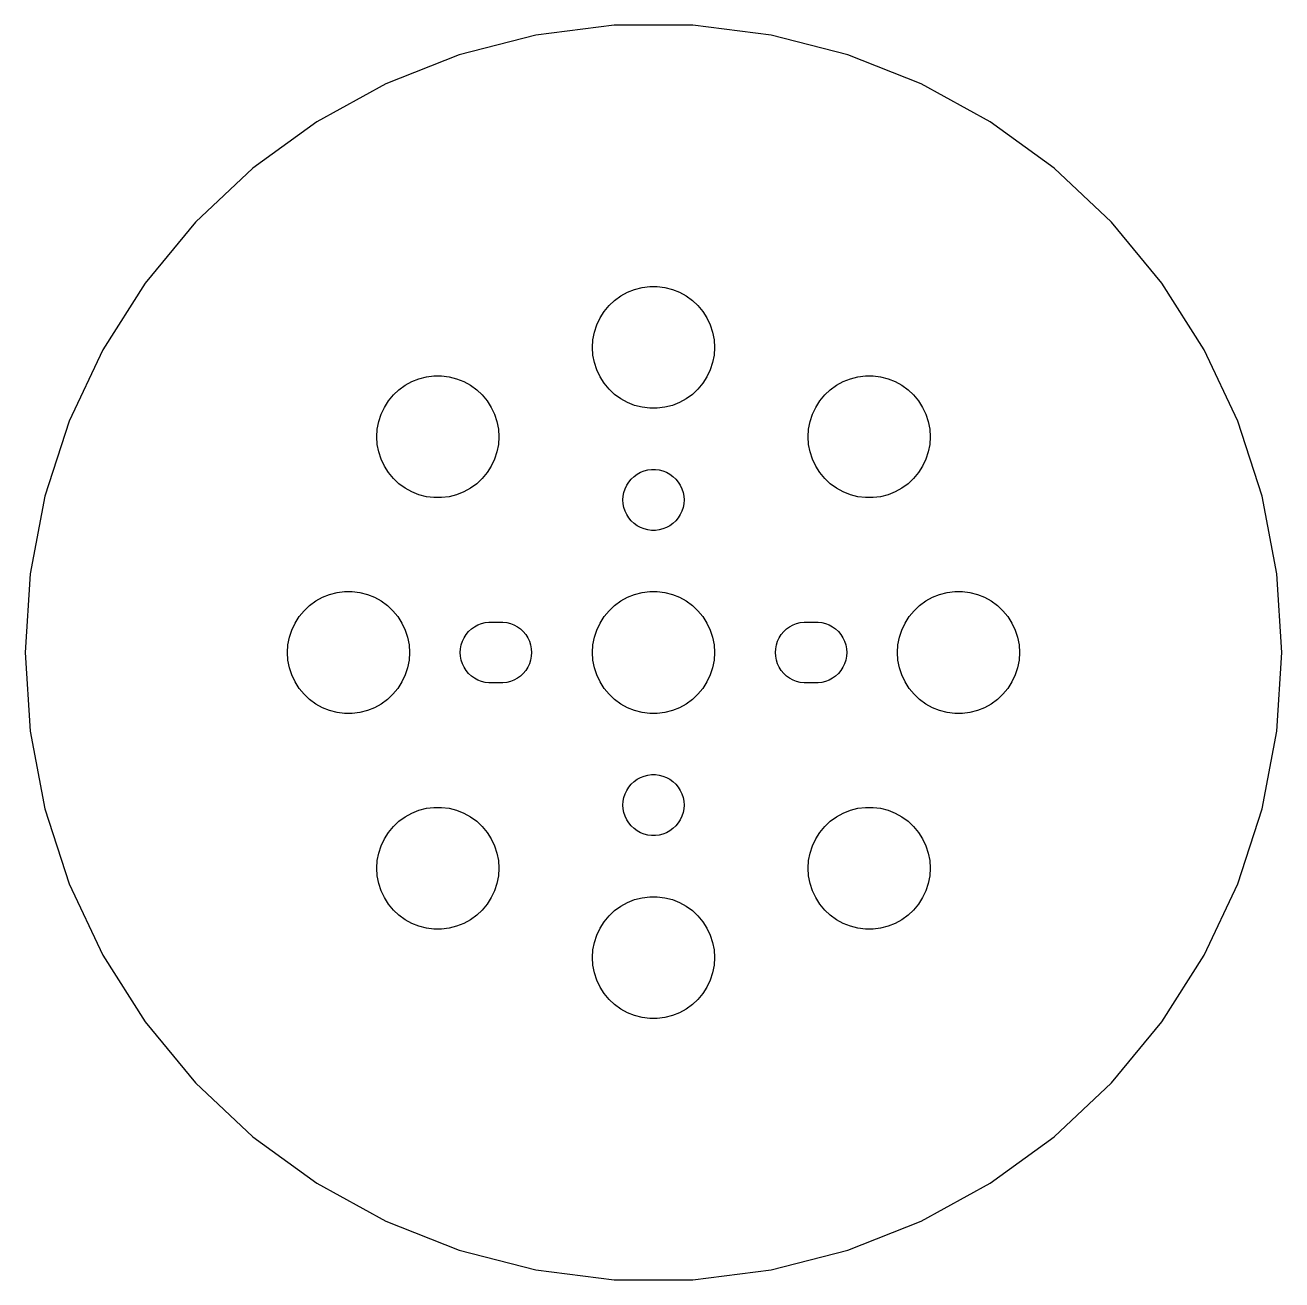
# Model space of a CAD drawing. Header units: metres. Extents: x -31 to 31, y -31 to 141.
# Drawn here: x -30.9 to 30.9, y -30.8 to 30.8 of the extents above; entities that cross this region are included whole.
import ezdxf

# ---------------------------------------------------------------- set-up
doc = ezdxf.new("R2010")
doc.units = ezdxf.units.M

msp = doc.modelspace()

# ---------------------------------------------------------------- linework, layer by layer
for p, q in [((-5.79041, 30.3544), (-9.54918, 29.3894)), ((-1.94034, 30.8408), (-5.79041, 30.3544)), ((1.94034, 30.8408), (-1.94034, 30.8408)), ((5.79041, 30.3544), (1.94034, 30.8408)), ((9.54918, 29.3894), (5.79041, 30.3544)), ((-9.54918, 29.3894), (-13.1573, 27.9608)), ((13.1573, 27.9608), (9.54918, 29.3894)), ((-13.1573, 27.9608), (-16.558, 26.0912)), ((16.558, 26.0912), (13.1573, 27.9608)), ((-16.558, 26.0912), (-19.6975, 23.8102)), ((19.6975, 23.8102), (16.558, 26.0912)), ((-19.6975, 23.8102), (-22.5264, 21.1537)), ((22.5264, 21.1537), (19.6975, 23.8102)), ((-22.5264, 21.1537), (-25.0001, 18.1636)), ((25.0001, 18.1636), (22.5264, 21.1537)), ((-25.0001, 18.1636), (-27.0795, 14.8871)), ((-0.927048, 17.8532), (-0.562134, 17.9469)), ((-0.562134, 17.9469), (-0.18837, 17.9941)), ((-0.18837, 17.9941), (0.18837, 17.9941)), ((0.18837, 17.9941), (0.562134, 17.9469)), ((0.562134, 17.9469), (0.927048, 17.8532)), ((27.0795, 14.8871), (25.0001, 18.1636)), ((-2.1869, 17.0536), (-1.91226, 17.3115)), ((-1.91226, 17.3115), (-1.60747, 17.533)), ((-1.60747, 17.533), (-1.27733, 17.7145)), ((-1.27733, 17.7145), (-0.927048, 17.8532)), ((0.927048, 17.8532), (1.27733, 17.7145)), ((1.27733, 17.7145), (1.60747, 17.533)), ((1.60747, 17.533), (1.91226, 17.3115)), ((1.91226, 17.3115), (2.1869, 17.0536)), ((-2.62891, 16.4453), (-2.42705, 16.7634)), ((-2.42705, 16.7634), (-2.1869, 17.0536)), ((2.1869, 17.0536), (2.42705, 16.7634)), ((2.42705, 16.7634), (2.62891, 16.4453)), ((-2.90575, 15.7461), (-2.78932, 16.1044)), ((-2.78932, 16.1044), (-2.62891, 16.4453)), ((2.62891, 16.4453), (2.78932, 16.1044)), ((2.78932, 16.1044), (2.90575, 15.7461)), ((-2.97633, 15.376), (-2.90575, 15.7461)), ((2.90575, 15.7461), (2.97633, 15.376)), ((-27.0795, 14.8871), (-28.7318, 11.3757)), ((-3, 15), (-2.97633, 15.376)), ((-2.97633, 14.624), (-3, 15)), ((2.97633, 15.376), (3, 15)), ((3, 15), (2.97633, 14.624)), ((28.7318, 11.3757), (27.0795, 14.8871)), ((-2.90575, 14.2539), (-2.97633, 14.624)), ((-2.78932, 13.8956), (-2.90575, 14.2539)), ((2.90575, 14.2539), (2.78932, 13.8956)), ((2.97633, 14.624), (2.90575, 14.2539)), ((-11.1691, 13.5538), (-10.7954, 13.6011)), ((-10.7954, 13.6011), (-10.4186, 13.6011)), ((-10.4186, 13.6011), (-10.0448, 13.5538)), ((-2.62891, 13.5547), (-2.78932, 13.8956)), ((2.78932, 13.8956), (2.62891, 13.5547)), ((10.0448, 13.5538), (10.4186, 13.6011)), ((10.4186, 13.6011), (10.7954, 13.6011)), ((10.7954, 13.6011), (11.1691, 13.5538)), ((-12.5193, 12.9185), (-12.2145, 13.14)), ((-12.2145, 13.14), (-11.8843, 13.3215)), ((-11.8843, 13.3215), (-11.534, 13.4602)), ((-11.534, 13.4602), (-11.1691, 13.5538)), ((-10.0448, 13.5538), (-9.67995, 13.4602)), ((-9.67995, 13.4602), (-9.32965, 13.3215)), ((-9.32965, 13.3215), (-8.99951, 13.14)), ((-8.99951, 13.14), (-8.69472, 12.9185)), ((-2.42705, 13.2366), (-2.62891, 13.5547)), ((-2.1869, 12.9464), (-2.42705, 13.2366)), ((2.42705, 13.2366), (2.1869, 12.9464)), ((2.62891, 13.5547), (2.42705, 13.2366)), ((8.69472, 12.9185), (8.99951, 13.14)), ((8.99951, 13.14), (9.32965, 13.3215)), ((9.32965, 13.3215), (9.67995, 13.4602)), ((9.67995, 13.4602), (10.0448, 13.5538)), ((11.1691, 13.5538), (11.534, 13.4602)), ((11.534, 13.4602), (11.8843, 13.3215)), ((11.8843, 13.3215), (12.2145, 13.14)), ((12.2145, 13.14), (12.5193, 12.9185)), ((-13.2359, 12.0522), (-13.034, 12.3703)), ((-13.034, 12.3703), (-12.7939, 12.6606)), ((-12.7939, 12.6606), (-12.5193, 12.9185)), ((-8.69472, 12.9185), (-8.42009, 12.6606)), ((-8.42009, 12.6606), (-8.17995, 12.3703)), ((-8.17995, 12.3703), (-7.97807, 12.0522)), ((-1.91226, 12.6884), (-2.1869, 12.9464)), ((-1.60747, 12.467), (-1.91226, 12.6884)), ((-1.27733, 12.2855), (-1.60747, 12.467)), ((1.60747, 12.467), (1.27733, 12.2855)), ((1.91226, 12.6884), (1.60747, 12.467)), ((2.1869, 12.9464), (1.91226, 12.6884)), ((7.97807, 12.0522), (8.17995, 12.3703)), ((8.17995, 12.3703), (8.42009, 12.6606)), ((8.42009, 12.6606), (8.69472, 12.9185)), ((12.5193, 12.9185), (12.7939, 12.6606)), ((12.7939, 12.6606), (13.034, 12.3703)), ((13.034, 12.3703), (13.2359, 12.0522)), ((-13.3963, 11.7114), (-13.2359, 12.0522)), ((-7.97807, 12.0522), (-7.81766, 11.7114)), ((-0.927048, 12.1468), (-1.27733, 12.2855)), ((-0.562134, 12.0531), (-0.927048, 12.1468)), ((-0.18837, 12.0059), (-0.562134, 12.0531)), ((0.18837, 12.0059), (-0.18837, 12.0059)), ((0.562134, 12.0531), (0.18837, 12.0059)), ((0.927048, 12.1468), (0.562134, 12.0531)), ((1.27733, 12.2855), (0.927048, 12.1468)), ((7.81766, 11.7114), (7.97807, 12.0522)), ((13.2359, 12.0522), (13.3963, 11.7114)), ((-28.7318, 11.3757), (-29.931, 7.68495)), ((-13.5833, 10.983), (-13.5127, 11.3531)), ((-13.5127, 11.3531), (-13.3963, 11.7114)), ((-7.81766, 11.7114), (-7.70125, 11.3531)), ((-7.70125, 11.3531), (-7.63065, 10.983)), ((7.63065, 10.983), (7.70125, 11.3531)), ((7.70125, 11.3531), (7.81766, 11.7114)), ((13.3963, 11.7114), (13.5127, 11.3531)), ((13.5127, 11.3531), (13.5833, 10.983)), ((29.931, 7.68495), (28.7318, 11.3757)), ((-13.607, 10.607), (-13.5833, 10.983)), ((-13.5833, 10.231), (-13.607, 10.607)), ((-7.63065, 10.983), (-7.60699, 10.607)), ((-7.60699, 10.607), (-7.63065, 10.231)), ((7.60699, 10.607), (7.63065, 10.983)), ((7.63065, 10.231), (7.60699, 10.607)), ((13.5833, 10.983), (13.607, 10.607)), ((13.607, 10.607), (13.5833, 10.231)), ((-13.5127, 9.86092), (-13.5833, 10.231)), ((-7.63065, 10.231), (-7.70125, 9.86092)), ((7.70125, 9.86092), (7.63065, 10.231)), ((13.5833, 10.231), (13.5127, 9.86092)), ((-13.3963, 9.50262), (-13.5127, 9.86092)), ((-13.2359, 9.16173), (-13.3963, 9.50262)), ((-7.81766, 9.50262), (-7.97807, 9.16173)), ((-7.70125, 9.86092), (-7.81766, 9.50262)), ((7.81766, 9.50262), (7.70125, 9.86092)), ((7.97807, 9.16173), (7.81766, 9.50262)), ((13.3963, 9.50262), (13.2359, 9.16173)), ((13.5127, 9.86092), (13.3963, 9.50262)), ((-13.034, 8.84364), (-13.2359, 9.16173)), ((-12.7939, 8.55334), (-13.034, 8.84364)), ((-8.17995, 8.84364), (-8.42009, 8.55334)), ((-7.97807, 9.16173), (-8.17995, 8.84364)), ((-1.09344, 8.52681), (-0.956131, 8.65576)), ((-0.956131, 8.65576), (-0.803726, 8.76648)), ((-0.803726, 8.76648), (-0.638657, 8.85724)), ((-0.638657, 8.85724), (-0.463516, 8.92657)), ((-0.463516, 8.92657), (-0.281067, 8.97342)), ((-0.281067, 8.97342), (-0.094177, 8.99704)), ((-0.094177, 8.99704), (0.094177, 8.99704)), ((0.094177, 8.99704), (0.281067, 8.97342)), ((0.281067, 8.97342), (0.463516, 8.92657)), ((0.463516, 8.92657), (0.638657, 8.85724)), ((0.638657, 8.85724), (0.803726, 8.76648)), ((0.803726, 8.76648), (0.956131, 8.65576)), ((0.956131, 8.65576), (1.09344, 8.52681)), ((8.17995, 8.84364), (7.97807, 9.16173)), ((8.42009, 8.55334), (8.17995, 8.84364)), ((13.034, 8.84364), (12.7939, 8.55334)), ((13.2359, 9.16173), (13.034, 8.84364)), ((-12.5193, 8.29546), (-12.7939, 8.55334)), ((-12.2145, 8.07401), (-12.5193, 8.29546)), ((-11.8843, 7.89252), (-12.2145, 8.07401)), ((-8.99951, 8.07401), (-9.32965, 7.89252)), ((-8.69472, 8.29546), (-8.99951, 8.07401)), ((-8.42009, 8.55334), (-8.69472, 8.29546)), ((-1.45287, 7.87303), (-1.39465, 8.05219)), ((-1.39465, 8.05219), (-1.31445, 8.22263)), ((-1.31445, 8.22263), (-1.21352, 8.38167)), ((-1.21352, 8.38167), (-1.09344, 8.52681)), ((1.09344, 8.52681), (1.21352, 8.38167)), ((1.21352, 8.38167), (1.31445, 8.22263)), ((1.31445, 8.22263), (1.39465, 8.05219)), ((1.39465, 8.05219), (1.45287, 7.87303)), ((8.69472, 8.29546), (8.42009, 8.55334)), ((8.99951, 8.07401), (8.69472, 8.29546)), ((9.32965, 7.89252), (8.99951, 8.07401)), ((12.2145, 8.07401), (11.8843, 7.89252)), ((12.5193, 8.29546), (12.2145, 8.07401)), ((12.7939, 8.55334), (12.5193, 8.29546)), ((-29.931, 7.68495), (-30.6581, 3.87302)), ((-11.534, 7.75383), (-11.8843, 7.89252)), ((-11.1691, 7.66013), (-11.534, 7.75383)), ((-10.7954, 7.61292), (-11.1691, 7.66013)), ((-10.4186, 7.61292), (-10.7954, 7.61292)), ((-10.0448, 7.66013), (-10.4186, 7.61292)), ((-9.67995, 7.75383), (-10.0448, 7.66013)), ((-9.32965, 7.89252), (-9.67995, 7.75383)), ((-1.5, 7.5), (-1.48816, 7.68799)), ((-1.48816, 7.312), (-1.5, 7.5)), ((-1.48816, 7.68799), (-1.45287, 7.87303)), ((1.45287, 7.87303), (1.48816, 7.68799)), ((1.48816, 7.68799), (1.5, 7.5)), ((1.5, 7.5), (1.48816, 7.312)), ((9.67995, 7.75383), (9.32965, 7.89252)), ((10.0448, 7.66013), (9.67995, 7.75383)), ((10.4186, 7.61292), (10.0448, 7.66013)), ((10.7954, 7.61292), (10.4186, 7.61292)), ((11.1691, 7.66013), (10.7954, 7.61292)), ((11.534, 7.75383), (11.1691, 7.66013)), ((11.8843, 7.89252), (11.534, 7.75383)), ((30.6581, 3.87302), (29.931, 7.68495)), ((-1.45287, 7.12695), (-1.48816, 7.312)), ((-1.39465, 6.9478), (-1.45287, 7.12695)), ((-1.31445, 6.77736), (-1.39465, 6.9478)), ((1.39465, 6.9478), (1.31445, 6.77736)), ((1.45287, 7.12695), (1.39465, 6.9478)), ((1.48816, 7.312), (1.45287, 7.12695)), ((-1.21352, 6.61832), (-1.31445, 6.77736)), ((-1.09344, 6.47318), (-1.21352, 6.61832)), ((-0.956131, 6.34422), (-1.09344, 6.47318)), ((-0.803726, 6.23351), (-0.956131, 6.34422)), ((-0.638657, 6.14275), (-0.803726, 6.23351)), ((0.803726, 6.23351), (0.638657, 6.14275)), ((0.956131, 6.34422), (0.803726, 6.23351)), ((1.09344, 6.47318), (0.956131, 6.34422)), ((1.21352, 6.61832), (1.09344, 6.47318)), ((1.31445, 6.77736), (1.21352, 6.61832)), ((-0.463516, 6.07341), (-0.638657, 6.14275)), ((-0.281067, 6.02657), (-0.463516, 6.07341)), ((-0.094177, 6.00294), (-0.281067, 6.02657)), ((0.094177, 6.00294), (-0.094177, 6.00294)), ((0.281067, 6.02657), (0.094177, 6.00294)), ((0.463516, 6.07341), (0.281067, 6.02657)), ((0.638657, 6.14275), (0.463516, 6.07341)), ((-30.6581, 3.87302), (-30.9018, 0)), ((30.9018, 0), (30.6581, 3.87302)), ((-16.9123, 2.31154), (-16.6075, 2.53297)), ((-16.6075, 2.53297), (-16.2773, 2.71448)), ((-16.2773, 2.71448), (-15.927, 2.85316)), ((-15.927, 2.85316), (-15.5621, 2.94685)), ((-15.5621, 2.94685), (-15.1884, 2.99408)), ((-15.1884, 2.99408), (-14.8116, 2.99408)), ((-14.8116, 2.99408), (-14.4379, 2.94685)), ((-14.4379, 2.94685), (-14.0729, 2.85316)), ((-14.0729, 2.85316), (-13.7227, 2.71448)), ((-13.7227, 2.71448), (-13.3925, 2.53297)), ((-13.3925, 2.53297), (-13.0877, 2.31154)), ((-1.91226, 2.31154), (-1.60747, 2.53297)), ((-1.60747, 2.53297), (-1.27733, 2.71448)), ((-1.27733, 2.71448), (-0.927048, 2.85316)), ((-0.927048, 2.85316), (-0.562134, 2.94685)), ((-0.562134, 2.94685), (-0.18837, 2.99408)), ((-0.18837, 2.99408), (0.18837, 2.99408)), ((0.18837, 2.99408), (0.562134, 2.94685)), ((0.562134, 2.94685), (0.927048, 2.85316)), ((0.927048, 2.85316), (1.27733, 2.71448)), ((1.27733, 2.71448), (1.60747, 2.53297)), ((1.60747, 2.53297), (1.91226, 2.31154)), ((13.0877, 2.31154), (13.3925, 2.53297)), ((13.3925, 2.53297), (13.7227, 2.71448)), ((13.7227, 2.71448), (14.0729, 2.85316)), ((14.0729, 2.85316), (14.4379, 2.94685)), ((14.4379, 2.94685), (14.8116, 2.99408)), ((14.8116, 2.99408), (15.1884, 2.99408)), ((15.1884, 2.99408), (15.5621, 2.94685)), ((15.5621, 2.94685), (15.927, 2.85316)), ((15.927, 2.85316), (16.2773, 2.71448)), ((16.2773, 2.71448), (16.6075, 2.53297)), ((16.6075, 2.53297), (16.9123, 2.31154)), ((-17.427, 1.76335), (-17.1869, 2.05363)), ((-17.1869, 2.05363), (-16.9123, 2.31154)), ((-13.0877, 2.31154), (-12.8131, 2.05363)), ((-12.8131, 2.05363), (-12.5729, 1.76335)), ((-2.42705, 1.76335), (-2.1869, 2.05363)), ((-2.1869, 2.05363), (-1.91226, 2.31154)), ((1.91226, 2.31154), (2.1869, 2.05363)), ((2.1869, 2.05363), (2.42705, 1.76335)), ((12.5729, 1.76335), (12.8131, 2.05363)), ((12.8131, 2.05363), (13.0877, 2.31154)), ((16.9123, 2.31154), (17.1869, 2.05363)), ((17.1869, 2.05363), (17.427, 1.76335)), ((-17.7893, 1.10437), (-17.6289, 1.44525)), ((-17.6289, 1.44525), (-17.427, 1.76335)), ((-12.5729, 1.76335), (-12.3711, 1.44525)), ((-12.3711, 1.44525), (-12.2107, 1.10437)), ((-8.95613, 1.15576), (-8.80373, 1.26648)), ((-8.80373, 1.26648), (-8.63866, 1.35724)), ((-8.63866, 1.35724), (-8.46352, 1.42657)), ((-8.46352, 1.42657), (-8.28107, 1.47342)), ((-8.28107, 1.47342), (-8.09418, 1.49704)), ((-8.09418, 1.49704), (-7.40581, 1.49704)), ((-7.40581, 1.49704), (-7.21892, 1.47342)), ((-7.21892, 1.47342), (-7.03647, 1.42657)), ((-7.03647, 1.42657), (-6.86133, 1.35724)), ((-6.86133, 1.35724), (-6.69626, 1.26648)), ((-6.69626, 1.26648), (-6.54385, 1.15576)), ((-2.78932, 1.10437), (-2.62891, 1.44525)), ((-2.62891, 1.44525), (-2.42705, 1.76335)), ((2.42705, 1.76335), (2.62891, 1.44525)), ((2.62891, 1.44525), (2.78932, 1.10437)), ((6.54385, 1.15576), (6.69626, 1.26648)), ((6.69626, 1.26648), (6.86133, 1.35724)), ((6.86133, 1.35724), (7.03647, 1.42657)), ((7.03647, 1.42657), (7.21892, 1.47342)), ((7.21892, 1.47342), (7.40581, 1.49704)), ((7.40581, 1.49704), (8.09418, 1.49704)), ((8.09418, 1.49704), (8.28107, 1.47342)), ((8.28107, 1.47342), (8.46352, 1.42657)), ((8.46352, 1.42657), (8.63866, 1.35724)), ((8.63866, 1.35724), (8.80373, 1.26648)), ((8.80373, 1.26648), (8.95613, 1.15576)), ((12.2107, 1.10437), (12.3711, 1.44525)), ((12.3711, 1.44525), (12.5729, 1.76335)), ((17.427, 1.76335), (17.6289, 1.44525)), ((17.6289, 1.44525), (17.7893, 1.10437)), ((-17.9763, 0.375992), (-17.9057, 0.746063)), ((-17.9057, 0.746063), (-17.7893, 1.10437)), ((-12.2107, 1.10437), (-12.0942, 0.746063)), ((-12.0942, 0.746063), (-12.0237, 0.375992)), ((-9.39465, 0.552185), (-9.31445, 0.722626)), ((-9.31445, 0.722626), (-9.21352, 0.881668)), ((-9.21352, 0.881668), (-9.09344, 1.02681)), ((-9.09344, 1.02681), (-8.95613, 1.15576)), ((-6.54385, 1.15576), (-6.40654, 1.02681)), ((-6.40654, 1.02681), (-6.28647, 0.881668)), ((-6.28647, 0.881668), (-6.18553, 0.722626)), ((-6.18553, 0.722626), (-6.10533, 0.552185)), ((-2.97633, 0.375992), (-2.90575, 0.746063)), ((-2.90575, 0.746063), (-2.78932, 1.10437)), ((2.78932, 1.10437), (2.90575, 0.746063)), ((2.90575, 0.746063), (2.97633, 0.375992)), ((6.10533, 0.552185), (6.18553, 0.722626)), ((6.18553, 0.722626), (6.28647, 0.881668)), ((6.28647, 0.881668), (6.40654, 1.02681)), ((6.40654, 1.02681), (6.54385, 1.15576)), ((8.95613, 1.15576), (9.09344, 1.02681)), ((9.09344, 1.02681), (9.21352, 0.881668)), ((9.21352, 0.881668), (9.31445, 0.722626)), ((9.31445, 0.722626), (9.39465, 0.552185)), ((12.0237, 0.375992), (12.0942, 0.746063)), ((12.0942, 0.746063), (12.2107, 1.10437)), ((17.7893, 1.10437), (17.9057, 0.746063)), ((17.9057, 0.746063), (17.9763, 0.375992)), ((-30.9018, 0), (-30.6581, -3.87302)), ((-18, 0), (-17.9763, 0.375992)), ((-17.9763, -0.375992), (-18, 0)), ((-12.0237, 0.375992), (-12, 0)), ((-12, 0), (-12.0237, -0.375992)), ((-9.5, 0), (-9.48816, 0.187988)), ((-9.48816, -0.187988), (-9.5, 0)), ((-9.48816, 0.187988), (-9.45287, 0.373032)), ((-9.45287, 0.373032), (-9.39465, 0.552185)), ((-6.10533, 0.552185), (-6.04712, 0.373032)), ((-6.04712, 0.373032), (-6.01183, 0.187988)), ((-6.01183, 0.187988), (-6, 0)), ((-6, 0), (-6.01183, -0.187988)), ((-3, 0), (-2.97633, 0.375992)), ((-2.97633, -0.375992), (-3, 0)), ((2.97633, 0.375992), (3, 0)), ((3, 0), (2.97633, -0.375992)), ((6, 0), (6.01183, 0.187988)), ((6.01183, -0.187988), (6, 0)), ((6.01183, 0.187988), (6.04712, 0.373032)), ((6.04712, 0.373032), (6.10533, 0.552185)), ((9.39465, 0.552185), (9.45287, 0.373032)), ((9.45287, 0.373032), (9.48816, 0.187988)), ((9.48816, 0.187988), (9.5, 0)), ((9.5, 0), (9.48816, -0.187988)), ((12, 0), (12.0237, 0.375992)), ((12.0237, -0.375992), (12, 0)), ((17.9763, 0.375992), (18, 0)), ((18, 0), (17.9763, -0.375992)), ((30.6581, -3.87302), (30.9018, 0)), ((-17.9057, -0.746063), (-17.9763, -0.375992)), ((-12.0237, -0.375992), (-12.0942, -0.746063)), ((-9.45287, -0.373032), (-9.48816, -0.187988)), ((-9.39465, -0.552185), (-9.45287, -0.373032)), ((-9.31445, -0.722626), (-9.39465, -0.552185)), ((-6.10533, -0.552185), (-6.18553, -0.722626)), ((-6.04712, -0.373032), (-6.10533, -0.552185)), ((-6.01183, -0.187988), (-6.04712, -0.373032)), ((-2.90575, -0.746063), (-2.97633, -0.375992)), ((2.97633, -0.375992), (2.90575, -0.746063)), ((6.04712, -0.373032), (6.01183, -0.187988)), ((6.10533, -0.552185), (6.04712, -0.373032)), ((6.18553, -0.722626), (6.10533, -0.552185)), ((9.39465, -0.552185), (9.31445, -0.722626)), ((9.45287, -0.373032), (9.39465, -0.552185)), ((9.48816, -0.187988), (9.45287, -0.373032)), ((12.0942, -0.746063), (12.0237, -0.375992)), ((17.9763, -0.375992), (17.9057, -0.746063)), ((-17.7893, -1.10437), (-17.9057, -0.746063)), ((-17.6289, -1.44525), (-17.7893, -1.10437)), ((-12.2107, -1.10437), (-12.3711, -1.44525)), ((-12.0942, -0.746063), (-12.2107, -1.10437)), ((-9.21352, -0.881668), (-9.31445, -0.722626)), ((-9.09344, -1.02681), (-9.21352, -0.881668)), ((-8.95613, -1.15576), (-9.09344, -1.02681)), ((-8.80373, -1.26648), (-8.95613, -1.15576)), ((-6.54385, -1.15576), (-6.69626, -1.26648)), ((-6.40654, -1.02681), (-6.54385, -1.15576)), ((-6.28647, -0.881668), (-6.40654, -1.02681)), ((-6.18553, -0.722626), (-6.28647, -0.881668)), ((-2.78932, -1.10437), (-2.90575, -0.746063)), ((-2.62891, -1.44525), (-2.78932, -1.10437)), ((2.78932, -1.10437), (2.62891, -1.44525)), ((2.90575, -0.746063), (2.78932, -1.10437)), ((6.28647, -0.881668), (6.18553, -0.722626)), ((6.40654, -1.02681), (6.28647, -0.881668)), ((6.54385, -1.15576), (6.40654, -1.02681)), ((6.69626, -1.26648), (6.54385, -1.15576)), ((8.95613, -1.15576), (8.80373, -1.26648)), ((9.09344, -1.02681), (8.95613, -1.15576)), ((9.21352, -0.881668), (9.09344, -1.02681)), ((9.31445, -0.722626), (9.21352, -0.881668)), ((12.2107, -1.10437), (12.0942, -0.746063)), ((12.3711, -1.44525), (12.2107, -1.10437)), ((17.7893, -1.10437), (17.6289, -1.44525)), ((17.9057, -0.746063), (17.7893, -1.10437)), ((-17.427, -1.76335), (-17.6289, -1.44525)), ((-17.1869, -2.05363), (-17.427, -1.76335)), ((-12.5729, -1.76335), (-12.8131, -2.05363)), ((-12.3711, -1.44525), (-12.5729, -1.76335)), ((-8.63866, -1.35724), (-8.80373, -1.26648)), ((-8.46352, -1.42657), (-8.63866, -1.35724)), ((-8.28107, -1.47342), (-8.46352, -1.42657)), ((-8.09418, -1.49704), (-8.28107, -1.47342)), ((-7.40581, -1.49704), (-8.09418, -1.49704)), ((-7.21892, -1.47342), (-7.40581, -1.49704)), ((-7.03647, -1.42657), (-7.21892, -1.47342)), ((-6.86133, -1.35724), (-7.03647, -1.42657)), ((-6.69626, -1.26648), (-6.86133, -1.35724)), ((-2.42705, -1.76335), (-2.62891, -1.44525)), ((-2.1869, -2.05363), (-2.42705, -1.76335)), ((2.42705, -1.76335), (2.1869, -2.05363)), ((2.62891, -1.44525), (2.42705, -1.76335)), ((6.86133, -1.35724), (6.69626, -1.26648)), ((7.03647, -1.42657), (6.86133, -1.35724)), ((7.21892, -1.47342), (7.03647, -1.42657)), ((7.40581, -1.49704), (7.21892, -1.47342)), ((8.09418, -1.49704), (7.40581, -1.49704)), ((8.28107, -1.47342), (8.09418, -1.49704)), ((8.46352, -1.42657), (8.28107, -1.47342)), ((8.63866, -1.35724), (8.46352, -1.42657)), ((8.80373, -1.26648), (8.63866, -1.35724)), ((12.5729, -1.76335), (12.3711, -1.44525)), ((12.8131, -2.05363), (12.5729, -1.76335)), ((17.427, -1.76335), (17.1869, -2.05363)), ((17.6289, -1.44525), (17.427, -1.76335)), ((-16.9123, -2.31154), (-17.1869, -2.05363)), ((-16.6075, -2.53297), (-16.9123, -2.31154)), ((-13.0877, -2.31154), (-13.3925, -2.53297)), ((-12.8131, -2.05363), (-13.0877, -2.31154)), ((-1.91226, -2.31154), (-2.1869, -2.05363)), ((-1.60747, -2.53297), (-1.91226, -2.31154)), ((1.91226, -2.31154), (1.60747, -2.53297)), ((2.1869, -2.05363), (1.91226, -2.31154)), ((13.0877, -2.31154), (12.8131, -2.05363)), ((13.3925, -2.53297), (13.0877, -2.31154)), ((16.9123, -2.31154), (16.6075, -2.53297)), ((17.1869, -2.05363), (16.9123, -2.31154)), ((-16.2773, -2.71448), (-16.6075, -2.53297)), ((-15.927, -2.85316), (-16.2773, -2.71448)), ((-15.5621, -2.94685), (-15.927, -2.85316)), ((-15.1884, -2.99408), (-15.5621, -2.94685)), ((-14.8116, -2.99408), (-15.1884, -2.99408)), ((-14.4379, -2.94685), (-14.8116, -2.99408)), ((-14.0729, -2.85316), (-14.4379, -2.94685)), ((-13.7227, -2.71448), (-14.0729, -2.85316)), ((-13.3925, -2.53297), (-13.7227, -2.71448)), ((-1.27733, -2.71448), (-1.60747, -2.53297)), ((-0.927048, -2.85316), (-1.27733, -2.71448)), ((-0.562134, -2.94685), (-0.927048, -2.85316)), ((-0.18837, -2.99408), (-0.562134, -2.94685)), ((0.18837, -2.99408), (-0.18837, -2.99408)), ((0.562134, -2.94685), (0.18837, -2.99408)), ((0.927048, -2.85316), (0.562134, -2.94685)), ((1.27733, -2.71448), (0.927048, -2.85316)), ((1.60747, -2.53297), (1.27733, -2.71448)), ((13.7227, -2.71448), (13.3925, -2.53297)), ((14.0729, -2.85316), (13.7227, -2.71448)), ((14.4379, -2.94685), (14.0729, -2.85316)), ((14.8116, -2.99408), (14.4379, -2.94685)), ((15.1884, -2.99408), (14.8116, -2.99408)), ((15.5621, -2.94685), (15.1884, -2.99408)), ((15.927, -2.85316), (15.5621, -2.94685)), ((16.2773, -2.71448), (15.927, -2.85316)), ((16.6075, -2.53297), (16.2773, -2.71448)), ((-30.6581, -3.87302), (-29.931, -7.68495)), ((29.931, -7.68495), (30.6581, -3.87302)), ((-0.803726, -6.23351), (-0.638657, -6.14275)), ((-0.638657, -6.14275), (-0.463516, -6.07341)), ((-0.463516, -6.07341), (-0.281067, -6.02657)), ((-0.281067, -6.02657), (-0.094177, -6.00294)), ((-0.094177, -6.00294), (0.094177, -6.00294)), ((0.094177, -6.00294), (0.281067, -6.02657)), ((0.281067, -6.02657), (0.463516, -6.07341)), ((0.463516, -6.07341), (0.638657, -6.14275)), ((0.638657, -6.14275), (0.803726, -6.23351)), ((-1.39465, -6.9478), (-1.31445, -6.77736)), ((-1.31445, -6.77736), (-1.21352, -6.61832)), ((-1.21352, -6.61832), (-1.09344, -6.47318)), ((-1.09344, -6.47318), (-0.956131, -6.34422)), ((-0.956131, -6.34422), (-0.803726, -6.23351)), ((0.803726, -6.23351), (0.956131, -6.34422)), ((0.956131, -6.34422), (1.09344, -6.47318)), ((1.09344, -6.47318), (1.21352, -6.61832)), ((1.21352, -6.61832), (1.31445, -6.77736)), ((1.31445, -6.77736), (1.39465, -6.9478)), ((-1.5, -7.5), (-1.48816, -7.312)), ((-1.48816, -7.312), (-1.45287, -7.12695)), ((-1.45287, -7.12695), (-1.39465, -6.9478)), ((1.39465, -6.9478), (1.45287, -7.12695)), ((1.45287, -7.12695), (1.48816, -7.312)), ((1.48816, -7.312), (1.5, -7.5)), ((-29.931, -7.68495), (-28.7318, -11.3757)), ((-12.2145, -8.07401), (-11.8843, -7.89252)), ((-11.8843, -7.89252), (-11.534, -7.75383)), ((-11.534, -7.75383), (-11.1691, -7.66013)), ((-11.1691, -7.66013), (-10.7954, -7.61292)), ((-10.7954, -7.61292), (-10.4186, -7.61292)), ((-10.4186, -7.61292), (-10.0448, -7.66013)), ((-10.0448, -7.66013), (-9.67995, -7.75383)), ((-9.67995, -7.75383), (-9.32965, -7.89252)), ((-9.32965, -7.89252), (-8.99951, -8.07401)), ((-1.48816, -7.68799), (-1.5, -7.5)), ((-1.45287, -7.87303), (-1.48816, -7.68799)), ((-1.39465, -8.05219), (-1.45287, -7.87303)), ((1.45287, -7.87303), (1.39465, -8.05219)), ((1.48816, -7.68799), (1.45287, -7.87303)), ((1.5, -7.5), (1.48816, -7.68799)), ((8.99951, -8.07401), (9.32965, -7.89252)), ((9.32965, -7.89252), (9.67995, -7.75383)), ((9.67995, -7.75383), (10.0448, -7.66013)), ((10.0448, -7.66013), (10.4186, -7.61292)), ((10.4186, -7.61292), (10.7954, -7.61292)), ((10.7954, -7.61292), (11.1691, -7.66013)), ((11.1691, -7.66013), (11.534, -7.75383)), ((11.534, -7.75383), (11.8843, -7.89252)), ((11.8843, -7.89252), (12.2145, -8.07401)), ((28.7318, -11.3757), (29.931, -7.68495)), ((-13.034, -8.84364), (-12.7939, -8.55334)), ((-12.7939, -8.55334), (-12.5193, -8.29546)), ((-12.5193, -8.29546), (-12.2145, -8.07401)), ((-8.99951, -8.07401), (-8.69472, -8.29546)), ((-8.69472, -8.29546), (-8.42009, -8.55334)), ((-8.42009, -8.55334), (-8.17995, -8.84364)), ((-1.31445, -8.22263), (-1.39465, -8.05219)), ((-1.21352, -8.38167), (-1.31445, -8.22263)), ((-1.09344, -8.52681), (-1.21352, -8.38167)), ((-0.956131, -8.65576), (-1.09344, -8.52681)), ((1.09344, -8.52681), (0.956131, -8.65576)), ((1.21352, -8.38167), (1.09344, -8.52681)), ((1.31445, -8.22263), (1.21352, -8.38167)), ((1.39465, -8.05219), (1.31445, -8.22263)), ((8.17995, -8.84364), (8.42009, -8.55334)), ((8.42009, -8.55334), (8.69472, -8.29546)), ((8.69472, -8.29546), (8.99951, -8.07401)), ((12.2145, -8.07401), (12.5193, -8.29546)), ((12.5193, -8.29546), (12.7939, -8.55334)), ((12.7939, -8.55334), (13.034, -8.84364)), ((-13.3963, -9.50262), (-13.2359, -9.16173)), ((-13.2359, -9.16173), (-13.034, -8.84364)), ((-8.17995, -8.84364), (-7.97807, -9.16173)), ((-7.97807, -9.16173), (-7.81766, -9.50262)), ((-0.803726, -8.76648), (-0.956131, -8.65576)), ((-0.638657, -8.85724), (-0.803726, -8.76648)), ((-0.463516, -8.92657), (-0.638657, -8.85724)), ((-0.281067, -8.97342), (-0.463516, -8.92657)), ((-0.094177, -8.99704), (-0.281067, -8.97342)), ((0.094177, -8.99704), (-0.094177, -8.99704)), ((0.281067, -8.97342), (0.094177, -8.99704)), ((0.463516, -8.92657), (0.281067, -8.97342)), ((0.638657, -8.85724), (0.463516, -8.92657)), ((0.803726, -8.76648), (0.638657, -8.85724)), ((0.956131, -8.65576), (0.803726, -8.76648)), ((7.81766, -9.50262), (7.97807, -9.16173)), ((7.97807, -9.16173), (8.17995, -8.84364)), ((13.034, -8.84364), (13.2359, -9.16173)), ((13.2359, -9.16173), (13.3963, -9.50262)), ((-13.5833, -10.231), (-13.5127, -9.86092)), ((-13.5127, -9.86092), (-13.3963, -9.50262)), ((-7.81766, -9.50262), (-7.70125, -9.86092)), ((-7.70125, -9.86092), (-7.63065, -10.231)), ((7.63065, -10.231), (7.70125, -9.86092)), ((7.70125, -9.86092), (7.81766, -9.50262)), ((13.3963, -9.50262), (13.5127, -9.86092)), ((13.5127, -9.86092), (13.5833, -10.231)), ((-13.607, -10.607), (-13.5833, -10.231)), ((-7.63065, -10.231), (-7.60699, -10.607)), ((7.60699, -10.607), (7.63065, -10.231)), ((13.5833, -10.231), (13.607, -10.607)), ((-13.5833, -10.983), (-13.607, -10.607)), ((-13.5127, -11.3531), (-13.5833, -10.983)), ((-7.63065, -10.983), (-7.70125, -11.3531)), ((-7.60699, -10.607), (-7.63065, -10.983)), ((7.63065, -10.983), (7.60699, -10.607)), ((7.70125, -11.3531), (7.63065, -10.983)), ((13.5833, -10.983), (13.5127, -11.3531)), ((13.607, -10.607), (13.5833, -10.983)), ((-28.7318, -11.3757), (-27.0795, -14.8871)), ((-13.3963, -11.7114), (-13.5127, -11.3531)), ((-13.2359, -12.0522), (-13.3963, -11.7114)), ((-7.81766, -11.7114), (-7.97807, -12.0522)), ((-7.70125, -11.3531), (-7.81766, -11.7114)), ((7.81766, -11.7114), (7.70125, -11.3531)), ((7.97807, -12.0522), (7.81766, -11.7114)), ((13.3963, -11.7114), (13.2359, -12.0522)), ((13.5127, -11.3531), (13.3963, -11.7114)), ((27.0795, -14.8871), (28.7318, -11.3757)), ((-13.034, -12.3703), (-13.2359, -12.0522)), ((-7.97807, -12.0522), (-8.17995, -12.3703)), ((-1.60747, -12.467), (-1.27733, -12.2855)), ((-1.27733, -12.2855), (-0.927048, -12.1468)), ((-0.927048, -12.1468), (-0.562134, -12.0531)), ((-0.562134, -12.0531), (-0.18837, -12.0059)), ((-0.18837, -12.0059), (0.18837, -12.0059)), ((0.18837, -12.0059), (0.562134, -12.0531)), ((0.562134, -12.0531), (0.927048, -12.1468)), ((0.927048, -12.1468), (1.27733, -12.2855)), ((1.27733, -12.2855), (1.60747, -12.467)), ((8.17995, -12.3703), (7.97807, -12.0522)), ((13.2359, -12.0522), (13.034, -12.3703)), ((-12.7939, -12.6606), (-13.034, -12.3703)), ((-12.5193, -12.9185), (-12.7939, -12.6606)), ((-12.2145, -13.14), (-12.5193, -12.9185)), ((-8.69472, -12.9185), (-8.99951, -13.14)), ((-8.42009, -12.6606), (-8.69472, -12.9185)), ((-8.17995, -12.3703), (-8.42009, -12.6606)), ((-2.42705, -13.2366), (-2.1869, -12.9464)), ((-2.1869, -12.9464), (-1.91226, -12.6884)), ((-1.91226, -12.6884), (-1.60747, -12.467)), ((1.60747, -12.467), (1.91226, -12.6884)), ((1.91226, -12.6884), (2.1869, -12.9464)), ((2.1869, -12.9464), (2.42705, -13.2366)), ((8.42009, -12.6606), (8.17995, -12.3703)), ((8.69472, -12.9185), (8.42009, -12.6606)), ((8.99951, -13.14), (8.69472, -12.9185)), ((12.5193, -12.9185), (12.2145, -13.14)), ((12.7939, -12.6606), (12.5193, -12.9185)), ((13.034, -12.3703), (12.7939, -12.6606)), ((-11.8843, -13.3215), (-12.2145, -13.14)), ((-11.534, -13.4602), (-11.8843, -13.3215)), ((-11.1691, -13.5538), (-11.534, -13.4602)), ((-10.7954, -13.6011), (-11.1691, -13.5538)), ((-10.0448, -13.5538), (-10.4186, -13.6011)), ((-9.67995, -13.4602), (-10.0448, -13.5538)), ((-9.32965, -13.3215), (-9.67995, -13.4602)), ((-8.99951, -13.14), (-9.32965, -13.3215)), ((-2.78932, -13.8956), (-2.62891, -13.5547)), ((-2.62891, -13.5547), (-2.42705, -13.2366)), ((2.42705, -13.2366), (2.62891, -13.5547)), ((2.62891, -13.5547), (2.78932, -13.8956)), ((9.32965, -13.3215), (8.99951, -13.14)), ((9.67995, -13.4602), (9.32965, -13.3215)), ((10.0448, -13.5538), (9.67995, -13.4602)), ((10.4186, -13.6011), (10.0448, -13.5538)), ((11.1691, -13.5538), (10.7954, -13.6011)), ((11.534, -13.4602), (11.1691, -13.5538)), ((11.8843, -13.3215), (11.534, -13.4602)), ((12.2145, -13.14), (11.8843, -13.3215)), ((-10.4186, -13.6011), (-10.7954, -13.6011)), ((-2.90575, -14.2539), (-2.78932, -13.8956)), ((2.78932, -13.8956), (2.90575, -14.2539)), ((10.7954, -13.6011), (10.4186, -13.6011)), ((-3, -15), (-2.97633, -14.624)), ((-2.97633, -14.624), (-2.90575, -14.2539)), ((2.90575, -14.2539), (2.97633, -14.624)), ((2.97633, -14.624), (3, -15)), ((-27.0795, -14.8871), (-25.0001, -18.1636)), ((-2.97633, -15.376), (-3, -15)), ((-2.90575, -15.7461), (-2.97633, -15.376)), ((2.97633, -15.376), (2.90575, -15.7461)), ((3, -15), (2.97633, -15.376)), ((25.0001, -18.1636), (27.0795, -14.8871)), ((-2.78932, -16.1044), (-2.90575, -15.7461)), ((2.90575, -15.7461), (2.78932, -16.1044)), ((-2.62891, -16.4453), (-2.78932, -16.1044)), ((-2.42705, -16.7634), (-2.62891, -16.4453)), ((2.62891, -16.4453), (2.42705, -16.7634)), ((2.78932, -16.1044), (2.62891, -16.4453)), ((-2.1869, -17.0536), (-2.42705, -16.7634)), ((-1.91226, -17.3115), (-2.1869, -17.0536)), ((2.1869, -17.0536), (1.91226, -17.3115)), ((2.42705, -16.7634), (2.1869, -17.0536)), ((-1.60747, -17.533), (-1.91226, -17.3115)), ((-1.27733, -17.7145), (-1.60747, -17.533)), ((-0.927048, -17.8532), (-1.27733, -17.7145)), ((-0.562134, -17.9469), (-0.927048, -17.8532)), ((0.927048, -17.8532), (0.562134, -17.9469)), ((1.27733, -17.7145), (0.927048, -17.8532)), ((1.60747, -17.533), (1.27733, -17.7145)), ((1.91226, -17.3115), (1.60747, -17.533)), ((-25.0001, -18.1636), (-22.5264, -21.1537)), ((-0.18837, -17.9941), (-0.562134, -17.9469)), ((0.18837, -17.9941), (-0.18837, -17.9941)), ((0.562134, -17.9469), (0.18837, -17.9941)), ((22.5264, -21.1537), (25.0001, -18.1636)), ((-22.5264, -21.1537), (-19.6975, -23.8102)), ((19.6975, -23.8102), (22.5264, -21.1537)), ((-19.6975, -23.8102), (-16.558, -26.0912)), ((16.558, -26.0912), (19.6975, -23.8102)), ((-16.558, -26.0912), (-13.1573, -27.9608)), ((13.1573, -27.9608), (16.558, -26.0912)), ((-13.1573, -27.9608), (-9.54918, -29.3894)), ((9.54918, -29.3894), (13.1573, -27.9608)), ((-9.54918, -29.3894), (-5.79041, -30.3544)), ((5.79041, -30.3544), (9.54918, -29.3894)), ((-5.79041, -30.3544), (-1.94034, -30.8408)), ((-1.94034, -30.8408), (1.94034, -30.8408)), ((1.94034, -30.8408), (5.79041, -30.3544))]:
    msp.add_line(p, q)

doc.saveas('drawing.dxf')
